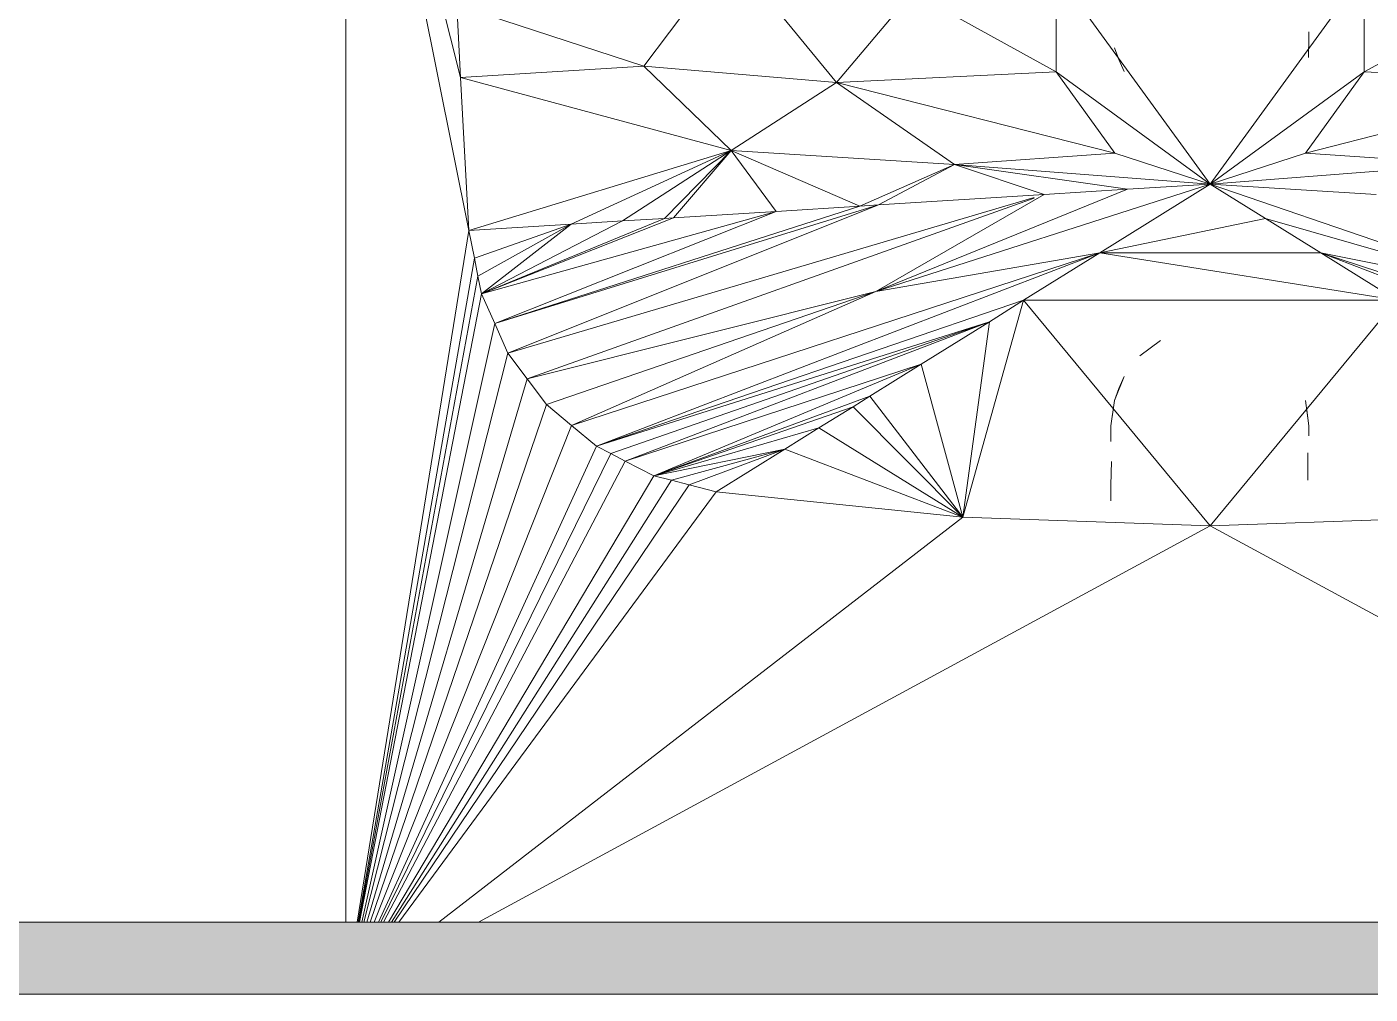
# Model space of a CAD drawing. Header units: inches. Extents: x 20461 to 27285, y -26063 to -19005.
# Drawn here: x 25511.33 to 25520.65, y -22418.63 to -22411.91 of the extents above; entities that cross this region are included whole.
import ezdxf

# ---------------------------------------------------------------- set-up
doc = ezdxf.new("R2010")
doc.units = ezdxf.units.IN
doc.header["$MEASUREMENT"] = 0
doc.layers.add('A-GENM', color=13, linetype='Continuous', lineweight=9)
doc.layers.add('A-WALL', color=113, linetype='Continuous', lineweight=9)

# ---------------------------------------------------------------- blocks, each defined once
blk = doc.blocks.new('Drinking_Fountain-Haws_Corporation-Wall_Mounted_1119-1119-2447-1119-2447 - Drinking_Fountain-Haws_Corporation-Wall_Mounted_1119-1119-2447-300512 - 184570-300653-Site Plan - Phase 1')
at = {"layer": 'A-GENM'}
blk.add_hatch(color=256, dxfattribs=at).paths.add_polyline_path([(0, 11.68), (32, 11.68), (32, 12.18), (0, 12.18)], flags=0)
for p, q in [((17.9995, 12.18), (17.9995, 21.2309)), ((17.9995, 21.2309), (18.7964, 18.0448)), ((17.9995, 21.2309), (18.855, 16.9813)), ((20.6626, 18.9135), (20.0679, 18.1225)), ((20.6626, 18.9135), (21.4068, 18.0111)), ((23.9995, 17.3051), (22.9302, 18.7772)), ((22.9302, 18.7772), (22.9302, 18.0829)), ((23.9995, 17.3051), (25.0689, 18.7772)), ((25.0689, 18.0829), (25.0689, 18.7772)), ((21.9341, 18.6352), (21.4068, 18.0111)), ((21.9341, 18.6352), (22.9302, 18.0829)), ((25.0689, 18.0829), (26.065, 18.6352)), ((18.77, 18.5458), (20.0679, 18.1225)), ((18.77, 18.5458), (18.7964, 18.0448)), ((24.6851, 18.3246), (24.6821, 18.1825)), ((24.6851, 18.3627), (24.6851, 18.3246)), ((23.3345, 18.2514), (23.3667, 18.1693)), ((20.0679, 18.1225), (18.7964, 18.0448)), ((20.0679, 18.1225), (21.4068, 18.0111)), ((20.0679, 18.1225), (20.6743, 17.538)), ((23.3667, 18.1693), (23.4019, 18.0858)), ((18.7964, 18.0448), (20.6743, 17.538)), ((18.7964, 18.0448), (18.855, 16.9813)), ((21.4068, 18.0111), (20.6743, 17.538)), ((21.4068, 18.0111), (22.9302, 18.0829)), ((22.2241, 17.4413), (21.4068, 18.0111)), ((21.4068, 18.0111), (23.3374, 17.5204)), ((23.9995, 17.3051), (22.9302, 18.0829)), ((23.3374, 17.5204), (22.9302, 18.0829)), ((23.9995, 17.3051), (25.0689, 18.0829)), ((24.6616, 17.5204), (25.0689, 18.0829)), ((24.6616, 17.5204), (26.5952, 18.0111)), ((25.0689, 18.0829), (26.5952, 18.0111)), ((20.6743, 17.538), (18.855, 16.9813)), ((19.564, 17.0253), (20.6743, 17.538)), ((19.9214, 17.0487), (20.6743, 17.538)), ((20.2114, 17.0663), (20.6743, 17.538)), ((20.2759, 17.0707), (20.6743, 17.538)), ((20.9878, 17.1146), (20.6743, 17.538)), ((22.2241, 17.4413), (20.6743, 17.538)), ((21.5679, 17.1513), (20.6743, 17.538)), ((22.2241, 17.4413), (21.5679, 17.1513)), ((21.6968, 17.1601), (22.2241, 17.4413)), ((22.2241, 17.4413), (23.3374, 17.5204)), ((23.9995, 17.3051), (22.2241, 17.4413)), ((23.4253, 17.2685), (22.2241, 17.4413)), ((22.8482, 17.2318), (22.2241, 17.4413)), ((23.9995, 17.3051), (23.3374, 17.5204)), ((24.6616, 17.5204), (23.9995, 17.3051)), ((23.9995, 17.3051), (25.7749, 17.4413)), ((24.6616, 17.5204), (25.7749, 17.4413)), ((23.9995, 17.3051), (21.6792, 16.558)), ((23.4253, 17.2685), (21.6792, 16.558)), ((23.4253, 17.2685), (22.8482, 17.2318)), ((23.9995, 17.3051), (23.2349, 16.8275)), ((23.9995, 17.3051), (23.4253, 17.2685)), ((23.9995, 17.3051), (24.3833, 17.0663)), ((23.9995, 17.3051), (25.1509, 17.2318)), ((23.9995, 17.3051), (26.2847, 16.5199)), ((19.0337, 16.3368), (21.6968, 17.1601)), ((19.1245, 16.1317), (22.7787, 17.2113)), ((19.1245, 16.1317), (21.6968, 17.1601)), ((19.2593, 15.953), (22.7787, 17.2071)), ((21.6968, 17.1601), (21.5679, 17.1513)), ((21.6792, 16.558), (22.8482, 17.2318)), ((21.6968, 17.1601), (22.8482, 17.2318)), ((20.9878, 17.1146), (18.9429, 16.5419)), ((20.2759, 17.0707), (18.9429, 16.5419)), ((20.2114, 17.0663), (18.9429, 16.5419)), ((19.0337, 16.3368), (21.5679, 17.1513)), ((20.9878, 17.1146), (19.0337, 16.3368)), ((20.2114, 17.0663), (19.9214, 17.0487)), ((20.2759, 17.0707), (20.2114, 17.0663)), ((20.9878, 17.1146), (20.2759, 17.0707)), ((20.9878, 17.1146), (21.5679, 17.1513)), ((23.2349, 16.8275), (24.3833, 17.0663)), ((24.7671, 16.8275), (24.3833, 17.0663)), ((24.3833, 17.0663), (26.2847, 16.5199)), ((18.0802, 12.18), (18.855, 16.9813)), ((19.564, 17.0253), (18.855, 16.9813)), ((18.8931, 16.7909), (18.855, 16.9813)), ((18.8931, 16.7909), (19.564, 17.0253)), ((18.9165, 16.6664), (19.564, 17.0253)), ((19.9214, 17.0487), (18.9429, 16.5419)), ((19.564, 17.0253), (18.9429, 16.5419)), ((19.9214, 17.0487), (19.564, 17.0253)), ((18.8931, 16.7909), (18.0869, 12.18)), ((18.9165, 16.6664), (18.8931, 16.7909)), ((19.5669, 15.6293), (23.2349, 16.8275)), ((19.7398, 15.4843), (23.2349, 16.8275)), ((23.2349, 16.8275), (21.6792, 16.558)), ((23.2349, 16.8275), (22.7046, 16.4979)), ((23.2349, 16.8275), (24.7671, 16.8275)), ((23.2349, 16.8275), (25.2945, 16.4979)), ((28.4321, 15.6293), (24.7671, 16.8275)), ((24.7671, 16.8275), (25.2945, 16.4979)), ((24.7671, 16.8275), (28.2622, 15.4843)), ((24.7671, 16.8275), (26.2847, 16.5199)), ((18.9165, 16.6664), (18.0915, 12.18)), ((18.9165, 16.6664), (18.9429, 16.5419)), ((18.0965, 12.18), (18.9429, 16.5419)), ((18.9429, 16.5419), (19.0337, 16.3368)), ((21.6792, 16.558), (19.2593, 15.953)), ((21.6792, 16.558), (19.3941, 15.7743)), ((19.5669, 15.6293), (21.6792, 16.558)), ((19.7398, 15.4843), (22.7046, 16.4979)), ((22.7046, 16.4979), (22.2827, 14.9921)), ((22.4673, 16.3485), (22.7046, 16.4979)), ((23.9995, 14.932), (22.7046, 16.4979)), ((22.7046, 16.4979), (25.2945, 16.4979)), ((23.9995, 14.932), (25.2945, 16.4979)), ((18.1106, 12.18), (19.0337, 16.3368)), ((19.1245, 16.1317), (19.0337, 16.3368)), ((19.7398, 15.4843), (22.4673, 16.3485)), ((19.8394, 15.433), (22.4673, 16.3485)), ((19.939, 15.3817), (22.4673, 16.3485)), ((21.9927, 16.0541), (22.4673, 16.3485)), ((22.4673, 16.3485), (22.2827, 14.9921)), ((19.1245, 16.1317), (18.1259, 12.18)), ((19.1245, 16.1317), (19.2593, 15.953)), ((23.6538, 16.2196), (23.5103, 16.1112)), ((19.939, 15.3817), (21.9927, 16.0541)), ((20.1382, 15.2792), (21.9927, 16.0541)), ((21.9927, 16.0541), (21.6382, 15.8329)), ((21.9927, 16.0541), (22.2827, 14.9921)), ((18.1469, 12.18), (19.2593, 15.953)), ((19.3941, 15.7743), (19.2593, 15.953)), ((23.3345, 15.8021), (23.4019, 15.9677)), ((23.3667, 15.8856), (23.4019, 15.9677)), ((23.3667, 15.8856), (23.3345, 15.8021)), ((18.1698, 12.18), (19.3941, 15.7743)), ((19.5669, 15.6293), (19.3941, 15.7743)), ((20.1382, 15.2792), (21.6382, 15.8329)), ((20.1382, 15.2792), (21.521, 15.7582)), ((21.521, 15.7582), (21.2837, 15.6117)), ((21.6382, 15.8329), (21.521, 15.7582)), ((21.521, 15.7582), (22.2827, 14.9921)), ((21.6382, 15.8329), (22.2827, 14.9921)), ((23.3111, 15.6249), (23.3345, 15.8021)), ((24.6616, 15.8021), (24.6851, 15.6249)), ((23.3111, 15.6249), (23.3257, 15.7362)), ((24.6851, 15.6249), (24.6704, 15.7362)), ((18.1979, 12.18), (19.5669, 15.6293)), ((19.5669, 15.6293), (19.7398, 15.4843)), ((20.1382, 15.2792), (21.2837, 15.6117)), ((21.0464, 15.4638), (21.2837, 15.6117)), ((21.2837, 15.6117), (22.2827, 14.9921)), ((23.3111, 15.6249), (23.3111, 15.5561)), ((24.6851, 15.6249), (24.6851, 15.5561)), ((18.2282, 12.18), (19.7398, 15.4843)), ((19.7398, 15.4843), (19.8394, 15.433)), ((23.3111, 15.5561), (23.3111, 15.518)), ((18.2446, 12.18), (19.8394, 15.433)), ((19.939, 15.3817), (19.8394, 15.433)), ((20.1382, 15.2792), (21.0464, 15.4638)), ((20.2612, 15.2484), (21.0464, 15.4638)), ((20.3843, 15.2162), (21.0464, 15.4638)), ((20.5718, 15.1679), (21.0464, 15.4638)), ((21.0464, 15.4638), (22.2827, 14.9921)), ((24.6763, 15.2499), (24.6763, 15.4389)), ((18.2615, 12.18), (19.939, 15.3817)), ((20.1382, 15.2792), (19.939, 15.3817)), ((23.314, 15.3773), (23.3111, 15.2147)), ((20.1382, 15.2792), (18.2966, 12.18)), ((18.3164, 12.18), (20.2612, 15.2484)), ((18.3367, 12.18), (20.3843, 15.2162)), ((20.1382, 15.2792), (20.2612, 15.2484)), ((20.3843, 15.2162), (20.2612, 15.2484)), ((20.5718, 15.1679), (20.3843, 15.2162)), ((23.3111, 15.1063), (23.3111, 15.2147)), ((18.3682, 12.18), (20.5718, 15.1679)), ((20.5718, 15.1679), (22.2827, 14.9921)), ((18.646, 12.18), (22.2827, 14.9921)), ((18.9219, 12.18), (23.9995, 14.932)), ((23.9995, 14.932), (22.2827, 14.9921)), ((23.9995, 14.932), (25.7163, 14.9921)), ((23.9995, 14.932), (29.0771, 12.18)), ((32, 12.18), (0, 12.18))]:
    blk.add_line(p, q, dxfattribs=at)
blk = doc.blocks.new('Locker Rooms_MASTER_ifc-1-Site Plan - Phase 1')
at = {"layer": 'A-WALL', "color": 7}
blk.add_line((25582.8538, -22418.6309), (25445.9266, -22418.6309), dxfattribs=at)
at = {"lineweight": 9}
blk.add_blockref('Drinking_Fountain-Haws_Corporation-Wall_Mounted_1119-1119-2447-1119-2447 - Drinking_Fountain-Haws_Corporation-Wall_Mounted_1119-1119-2447-300512 - 184570-300653-Site Plan - Phase 1', (25495.5386, -22430.3109), dxfattribs=at)

msp = doc.modelspace()

# ---------------------------------------------------------------- block references
at = {"lineweight": 5}
msp.add_blockref('Locker Rooms_MASTER_ifc-1-Site Plan - Phase 1', (0, 0), dxfattribs=at)

doc.saveas('drawing.dxf')
